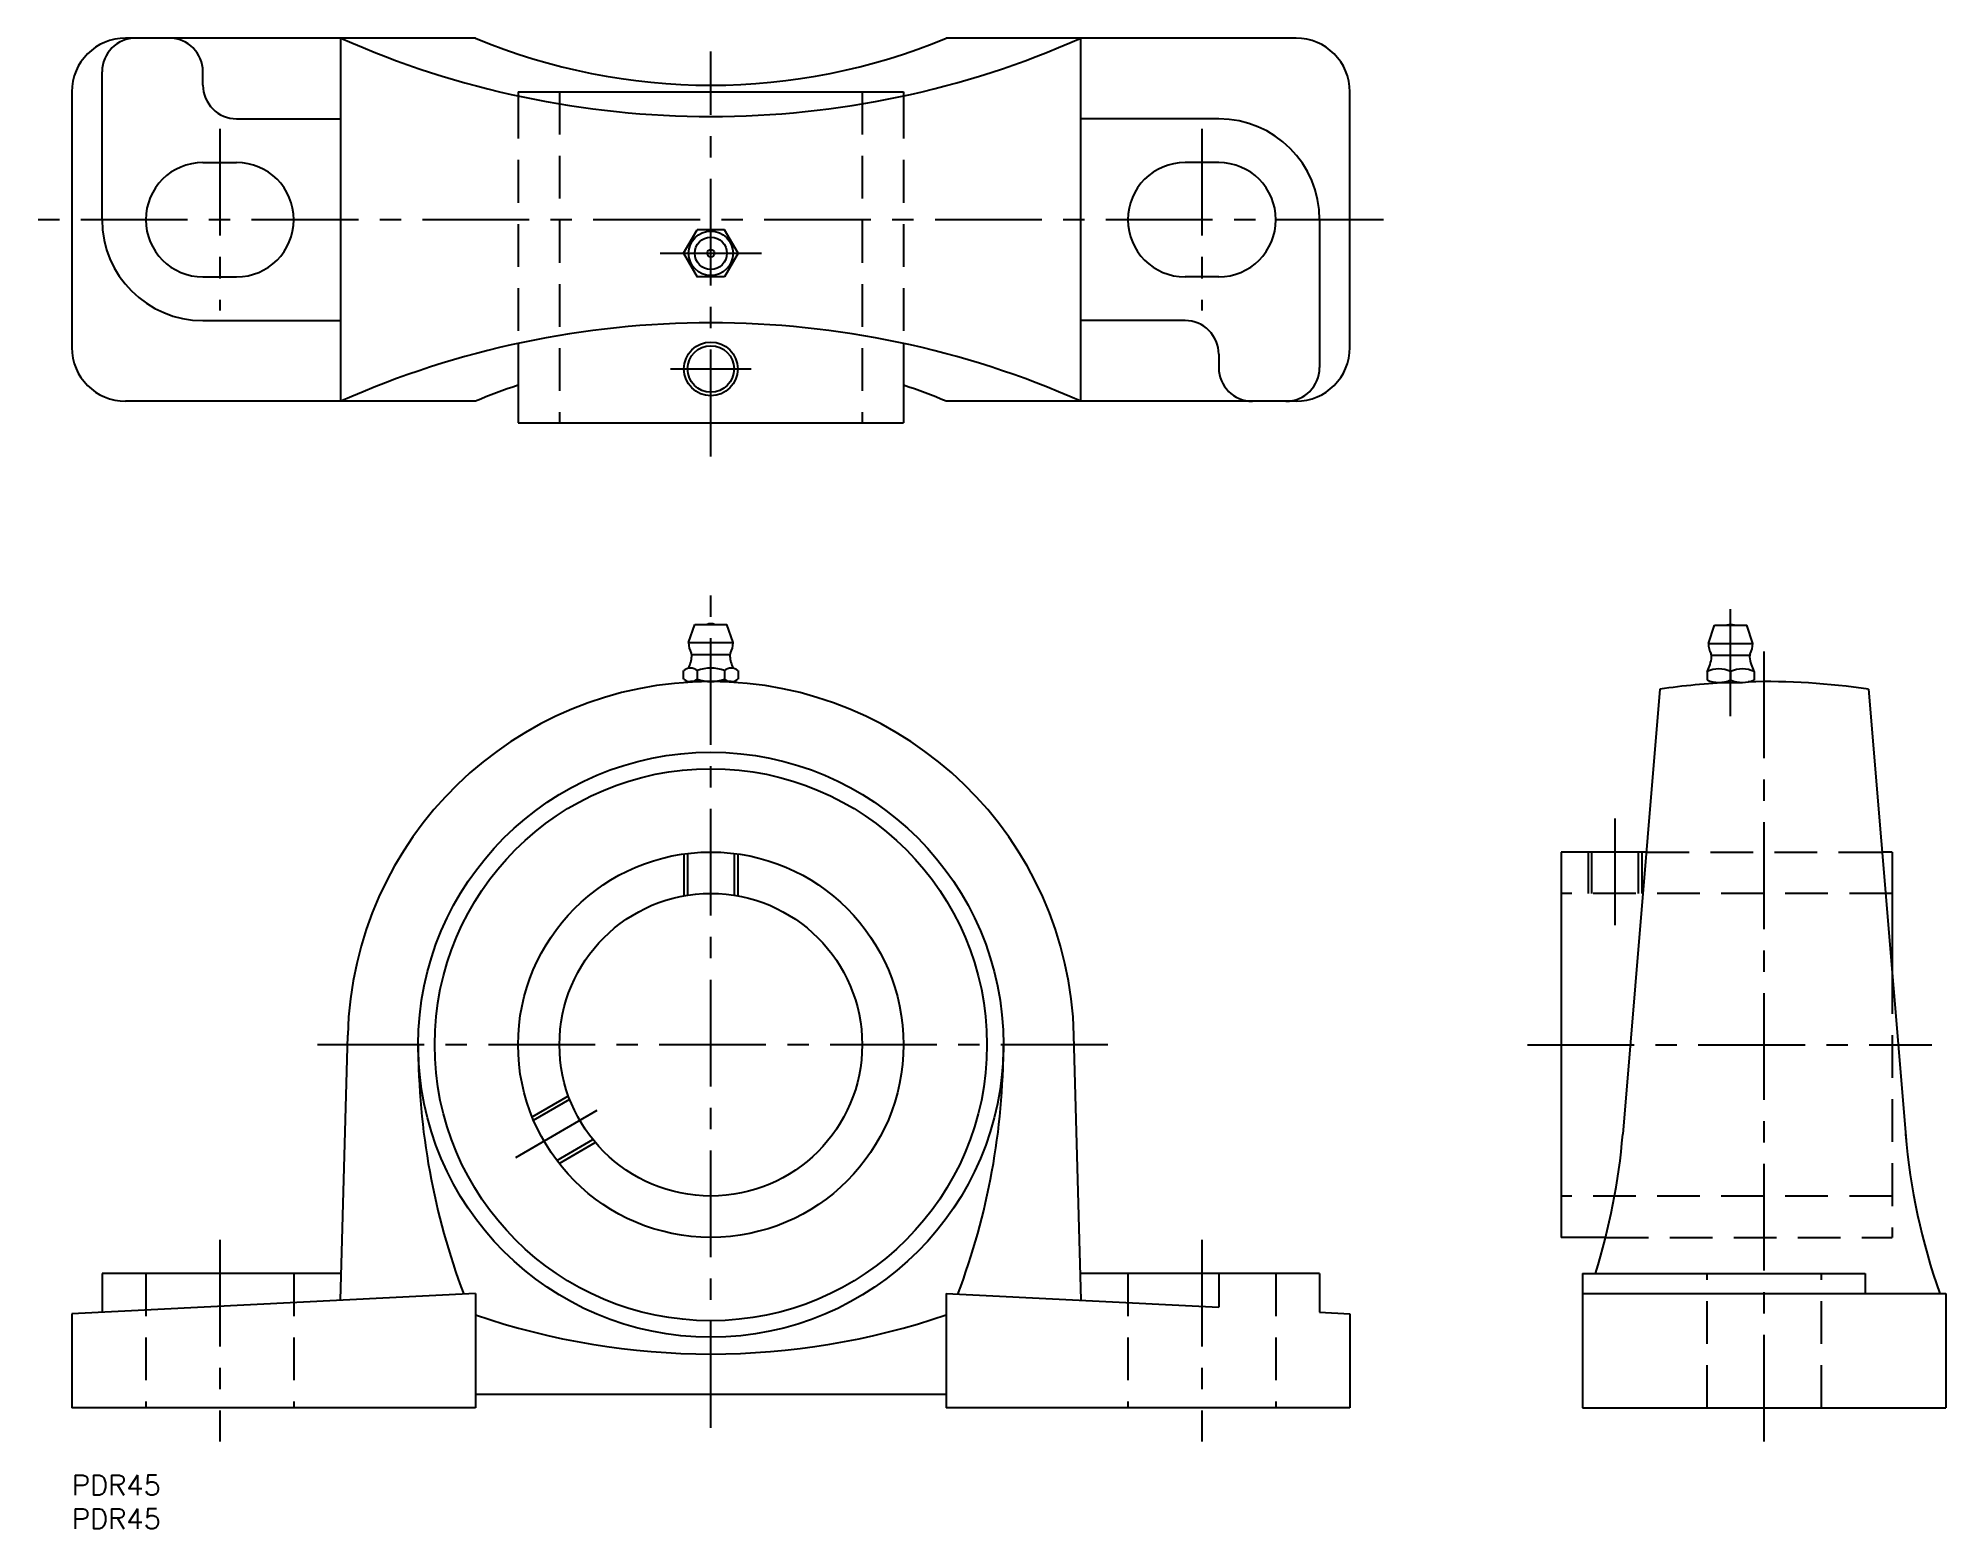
# Model space of a CAD drawing. Extents: x -5 to 279, y -8 to 214.
import ezdxf

# ---------------------------------------------------------------- set-up
doc = ezdxf.new("R2010")
doc.units = 0
doc.header["$LTSCALE"] = 0.5
doc.linetypes.add('CENTER', pattern=[50.8, 31.75, -6.35, 6.35, -6.35])
doc.linetypes.add('DASHED', pattern=[19.05, 12.7, -6.35])
for name, color, linetype in [('MSM_CENTER', 1, 'CENTER'), ('MSM_CONTINUOUS', 7, 'CONTINUOUS'), ('MSM_DASHED', 4, 'DASHED'), ('MSM_NARROW', 5, 'CONTINUOUS'), ('MSM_PART_NUMBER', 7, 'CONTINUOUS')]:
    doc.layers.add(name, color=color, linetype=linetype)
doc.styles.get("Standard").update_dxf_attribs({"font": 'txt.shx', "height": 3, "bigfont": 'bigfont.shx'})

# ---------------------------------------------------------------- blocks, each defined once
blk = doc.blocks.new('*U28')
at = {"layer": 'MSM_PART_NUMBER'}
blk.add_text('PDR45', height=3, dxfattribs=at).set_placement((0, -3))
blk = doc.blocks.new('*U29')
at = {"layer": 'MSM_PART_NUMBER'}
blk.add_text('PDR45', height=3, dxfattribs=at).set_placement((0, -8))

msp = doc.modelspace()

# ---------------------------------------------------------------- linework, layer by layer
at = {"layer": 'MSM_CENTER'}
for p, q in [((95, 151.5), (95, 211.7)), ((22, 200.2), (22, 173.2)), ((168, 200.2), (168, 173.2)), ((195, 186.7), (-5, 186.7)), ((87.49, 181.7), (102.51, 181.7)), ((89, 164.5), (101, 164.5)), ((95, 7), (95, 131.6)), ((246.6, 112.88), (246.6, 131.48)), ((251.6, 5), (251.6, 123)), ((229.4, 97.65), (229.4, 81.5)), ((154, 64), (36, 64)), ((216.4, 64), (276.51, 64)), ((65.99, 47.25), (78.11, 54.25)), ((22, 35), (22, 5)), ((168, 35), (168, 5))]:
    msp.add_line(p, q, dxfattribs=at)
at = {"layer": 'MSM_CONTINUOUS'}
for p, q in [((60, 213.7), (8, 213.7)), ((40, 159.7), (40, 213.7)), ((182, 213.7), (130, 213.7)), ((150, 159.7), (150, 213.7)), ((4.5, 186.7), (4.5, 208.7)), ((19.5, 206.7), (19.5, 208.7)), ((0, 205.7), (0, 167.7)), ((66.35, 205.7), (66.35, 205.1)), ((66.35, 205.7), (123.65, 205.7)), ((123.65, 205.7), (123.65, 205.1)), ((190, 167.7), (190, 205.7)), ((24.5, 201.7), (40, 201.7)), ((170.5, 201.7), (150, 201.7)), ((19.5, 195.2), (24.5, 195.2)), ((170.5, 195.2), (165.5, 195.2)), ((90.96, 181.7), (92.98, 185.2)), ((97.02, 185.2), (92.98, 185.2)), ((99.04, 181.7), (97.02, 185.2)), ((185.5, 186.7), (185.5, 164.7)), ((90.96, 181.7), (92.98, 178.2)), ((99.04, 181.7), (97.02, 178.2)), ((19.5, 178.2), (24.5, 178.2)), ((97.02, 178.2), (92.98, 178.2)), ((170.5, 178.2), (165.5, 178.2)), ((19.5, 171.7), (40, 171.7)), ((165.5, 171.7), (150, 171.7)), ((66.35, 168.3), (66.35, 156.5)), ((123.65, 168.3), (123.65, 156.5)), ((170.5, 166.7), (170.5, 164.7)), ((60, 159.7), (8, 159.7)), ((182, 159.7), (130, 159.7)), ((66.35, 156.5), (123.65, 156.5)), ((91.7, 123.8), (92.6, 126.5)), ((92.6, 126.5), (97.4, 126.5)), ((98.3, 123.8), (97.4, 126.5)), ((243.3, 123.68), (244.2, 126.38)), ((244.2, 126.38), (249, 126.38)), ((249.9, 123.68), (249, 126.38)), ((91.7, 123.8), (98.3, 123.8)), ((92.2, 122.05), (97.8, 122.05)), ((243.3, 123.68), (249.9, 123.68)), ((90.96, 118.37), (90.96, 119.63)), ((92.98, 119.63), (92.98, 118.37)), ((97.02, 119.63), (97.02, 118.37)), ((99.04, 119.63), (99.04, 118.37)), ((243.1, 119.51), (243.1, 118.25)), ((243.8, 121.94), (249.4, 121.94)), ((246.6, 119.51), (246.6, 118.25)), ((250.1, 119.51), (250.1, 118.25)), ((98.03, 118), (91.97, 118)), ((236.1, 116.88), (230.57, 50.68)), ((244.85, 117.88), (248.35, 117.88)), ((267.1, 116.88), (272.7, 49.79)), ((221.4, 92.65), (221.4, 35.35)), ((234.08, 92.65), (221.4, 92.65)), ((270.6, 92.65), (269.12, 92.65)), ((270.6, 92.65), (270.6, 74.94)), ((39.97, 26), (41.02, 65.43)), ((150.03, 26), (148.98, 65.43)), ((228.02, 35.35), (221.4, 35.35)), ((40.08, 30), (4.5, 30)), ((4.5, 30), (4.5, 24.22)), ((185.5, 30), (149.92, 30)), ((170.5, 30), (170.5, 24.97)), ((185.5, 30), (185.5, 24.22)), ((224.6, 30), (224.6, 10)), ((224.6, 30), (266.6, 30)), ((266.6, 30), (266.6, 27)), ((60, 27), (0, 24)), ((60, 27), (60, 10)), ((130, 27), (130, 10)), ((130, 27), (170.5, 24.97)), ((224.6, 27), (278.6, 27)), ((278.6, 27), (278.6, 10)), ((0, 24), (0, 10)), ((185.5, 24.22), (190, 24)), ((190, 24), (190, 10)), ((130, 12), (60, 12)), ((60, 10), (0, 10)), ((190, 10), (130, 10)), ((224.6, 10), (278.6, 10))]:
    msp.add_line(p, q, dxfattribs=at)
for centre, radius in [((95, 181.7), 3.3), ((95, 181.7), 2.4), ((95, 181.7), 0.555), ((95, 164.5), 3.46), ((95, 64), 43.5), ((95, 64), 41.05), ((95, 64), 28.65), ((95, 64), 22.5)]:
    msp.add_circle(centre, radius, dxfattribs=at)
for centre, radius, start, end in [((8, 205.7), 8, 90, 180), ((9.5, 208.7), 5, 90, 180), ((14.5, 208.7), 5, 0, 90), ((95, 337.57), 135.53, 246.0584, 293.9416), ((95, 297.7), 91, 247.3801, 292.6199), ((182, 205.7), 8, 0, 90), ((24.5, 206.7), 5, 180, 270), ((170.5, 186.7), 15, 0, 90), ((19.5, 186.7), 8.5, 90, 270), ((24.5, 186.7), 8.5, 270, 90), ((165.5, 186.7), 8.5, 90, 270), ((170.5, 186.7), 8.5, 270, 90), ((19.5, 186.7), 15, 180, 270), ((95, 35.83), 135.53, 66.0584, 113.9416), ((165.5, 166.7), 5, 0, 90), ((8, 167.7), 8, 180, 270), ((182, 167.7), 8, 270, 0), ((175.5, 164.7), 5, 180, 270), ((180.5, 164.7), 5, 270, 0), ((95, 75.7), 91, 108.3509, 112.6199), ((95, 75.7), 91, 67.3801, 71.6491), ((95, 125.01), 1.59, 69.555, 110.445), ((246.6, 124.9), 1.59, 69.555, 110.445), ((95, 123.8), 3.3, 180, 208.0616), ((91.38, 121.87), 0.8, 353.8983, 28.0616), ((98.62, 121.87), 0.8, 151.9384, 186.1017), ((95, 123.8), 3.3, 331.9384, 0), ((246.6, 123.68), 3.3, 180, 208.0616), ((242.98, 121.76), 0.8, 353.8983, 28.0616), ((250.22, 121.76), 0.8, 151.9384, 186.1017), ((246.6, 123.68), 3.3, 331.9384, 0), ((91.97, 118.44), 1.56, 49.7398, 130.2602), ((86.21, 122.42), 6, 336.1715, 353.8983), ((95, 114.3), 5.7, 69.2291, 110.7709), ((98.03, 118.44), 1.56, 49.7398, 130.2602), ((103.79, 122.42), 6, 186.1017, 203.8285), ((244.85, 115.56), 4.32, 66.1022, 113.8978), ((237.81, 122.31), 6, 332.3723, 353.8983), ((248.35, 115.56), 4.32, 66.1022, 113.8978), ((255.39, 122.31), 6, 186.1017, 207.6277), ((95, 64), 54, 1.5188, 178.4812), ((91.97, 119.56), 1.56, 229.7398, 310.2602), ((95, 123.7), 5.7, 249.2291, 290.7709), ((98.03, 119.56), 1.56, 229.7398, 310.2602), ((251.6, 10), 108, 92.6535, 98.2515), ((244.85, 122.2), 4.32, 246.1022, 293.8978), ((248.35, 122.2), 4.32, 246.1022, 293.8978), ((251.6, 10), 108, 81.7485, 91.2597), ((156.5, 64), 105, 180, 200.6835), ((33.5, 64), 105, 339.3165, 360), ((135.9, 58.58), 95, 342.4889, 355.2301), ((367.29, 58.58), 95, 184.7699, 199.4187), ((95, 126), 108, 251.0905, 288.9095)]:
    msp.add_arc(centre, radius, start, end, dxfattribs=at)
at = {"layer": 'MSM_DASHED'}
for p, q in [((66.35, 205.1), (66.35, 168.3)), ((72.5, 205.7), (72.5, 156.5)), ((117.5, 205.7), (117.5, 156.5)), ((123.65, 205.1), (123.65, 168.3)), ((91, 92.37), (91, 86.14)), ((91.54, 92.44), (91.54, 86.23)), ((98.46, 92.44), (98.46, 86.23)), ((99, 92.37), (99, 86.14)), ((225.4, 92.65), (225.4, 86.5)), ((225.94, 92.72), (225.94, 86.5)), ((232.86, 92.72), (232.86, 86.5)), ((233.4, 92.65), (233.4, 86.5)), ((234.08, 92.65), (269.12, 92.65)), ((270.6, 86.5), (221.4, 86.5)), ((270.6, 74.94), (270.6, 35.35)), ((68.43, 53.28), (73.82, 56.39)), ((68.64, 52.77), (74.02, 55.88)), ((72.1, 46.78), (77.48, 49.89)), ((72.43, 46.35), (77.82, 49.47)), ((270.6, 41.5), (221.4, 41.5)), ((228.02, 35.35), (270.6, 35.35)), ((11, 30), (11, 10)), ((33, 30), (33, 10)), ((157, 30), (157, 10)), ((179, 30), (179, 10)), ((243.1, 10), (243.1, 30)), ((260.1, 10), (260.1, 30))]:
    msp.add_line(p, q, dxfattribs=at)
at = {"layer": 'MSM_NARROW'}
msp.add_circle((95, 164.5), 4, dxfattribs=at)

# ---------------------------------------------------------------- block references
at = {"layer": 'MSM_CONTINUOUS'}
for name in ['*U28', '*U29']:
    msp.add_blockref(name, (0, 0), dxfattribs=at)

doc.saveas('drawing.dxf')
